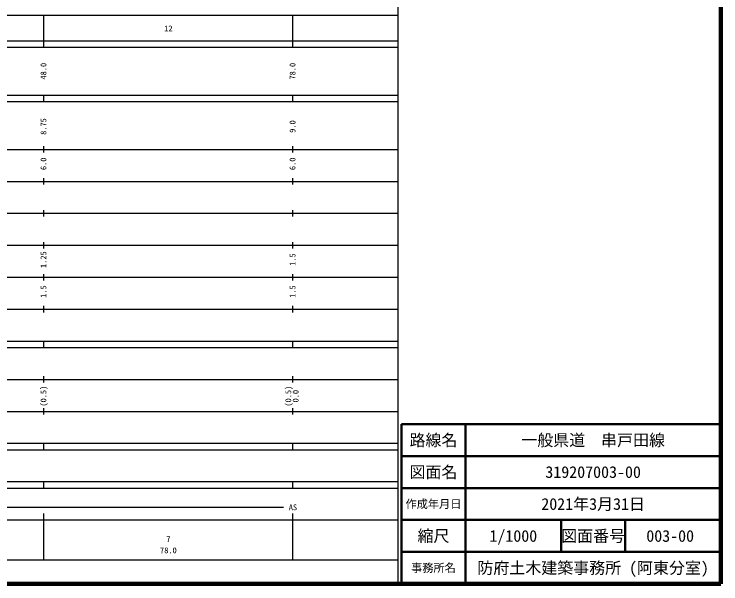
# Model space of a CAD drawing. Units: millimetres on the paper, enlarged 1000 times. Extents: x 40000 to 680000, y 20000 to 380000.
# Drawn here: x 458698 to 680000, y 20000 to 198357 of the extents above; entities that cross this region are included whole.
import ezdxf
from ezdxf.enums import TextEntityAlignment as Align

# ---------------------------------------------------------------- set-up
doc = ezdxf.new("R2010")
doc.units = ezdxf.units.MM
doc.header["$LTSCALE"] = 1000
for name, color, linetype, lineweight in [('M-TTL', 2, 'Continuous', 140), ('M-TTL-BAND', 7, 'Continuous', 25), ('M-TTL-FRAM', 2, 'Continuous', 50), ('M-TTL-LINE', 7, 'Continuous', 50)]:
    doc.layers.add(name, color=color, linetype=linetype, lineweight=lineweight)
doc.layers.add('M-TTL-TXT', color=7, linetype='Continuous')
doc.styles.add('ＭＳ ゴシック', font='')
doc.styles.get('ＭＳ ゴシック').set_extended_font_data('MS Gothic')

msp = doc.modelspace()

# ---------------------------------------------------------------- linework, layer by layer
at = {"layer": 'M-TTL'}
for p, q in [((680000, 20000), (680000, 380000)), ((40000, 20000), (680000, 20000))]:
    msp.add_line(p, q, dxfattribs=at)
at = {"layer": 'M-TTL-BAND'}
for p, q in [((579000, 20000), (579000, 370000)), ((68000, 198000), (579000, 198000)), ((468000, 188000), (468000, 198000)), ((546000, 188000), (546000, 198000)), ((40000, 190000), (579000, 190000)), ((40000, 188000), (579000, 188000)), ((40000, 173000), (579000, 173000)), ((468000, 171000), (468000, 173000)), ((546000, 171000), (546000, 173000)), ((40000, 171000), (579000, 171000)), ((40000, 156000), (579000, 156000)), ((468000, 155000), (468000, 157000)), ((546000, 155000), (546000, 157000)), ((468000, 145000), (468000, 147000)), ((546000, 145000), (546000, 147000)), ((46000, 146000), (579000, 146000)), ((52000, 136000), (579000, 136000)), ((468000, 135000), (468000, 137000)), ((546000, 135000), (546000, 137000)), ((468000, 125000), (468000, 127000)), ((546000, 125000), (546000, 127000)), ((46000, 126000), (579000, 126000)), ((52000, 116000), (579000, 116000)), ((468000, 115000), (468000, 117000)), ((546000, 115000), (546000, 117000)), ((468000, 105000), (468000, 107000)), ((546000, 105000), (546000, 107000)), ((46000, 106000), (579000, 106000)), ((40000, 96000), (579000, 96000)), ((468000, 94000), (468000, 96000)), ((546000, 94000), (546000, 96000)), ((40000, 94000), (579000, 94000)), ((468000, 83000), (468000, 85000)), ((546000, 83000), (546000, 85000)), ((49000, 84000), (579000, 84000)), ((40000, 74000), (579000, 74000)), ((468000, 73000), (468000, 75000)), ((546000, 73000), (546000, 75000)), ((40000, 64000), (579000, 64000)), ((40000, 62000), (579000, 62000)), ((468000, 62000), (468000, 64000)), ((546000, 62000), (546000, 64000)), ((40000, 52000), (579000, 52000)), ((468000, 50000), (468000, 52000)), ((546000, 50000), (546000, 52000)), ((40000, 50000), (579000, 50000)), ((71000, 44000), (543000, 44000)), ((40000, 40000), (579000, 40000)), ((468000, 27500), (468000, 42000)), ((546000, 27500), (546000, 42000)), ((68000, 27500), (579000, 27500))]:
    msp.add_line(p, q, dxfattribs=at)
at = {"layer": 'M-TTL-FRAM'}
for p, q in [((680000, 70000), (580000, 70000)), ((580000, 70000), (580000, 20000))]:
    msp.add_line(p, q, dxfattribs=at)
at = {"layer": 'M-TTL-LINE'}
for p, q in [((600000, 70000), (600000, 20000)), ((680000, 60000), (580000, 60000)), ((680000, 50000), (580000, 50000)), ((680000, 40000), (580000, 40000)), ((630000, 40000), (630000, 30000)), ((650000, 40000), (650000, 30000)), ((680000, 30000), (580000, 30000))]:
    msp.add_line(p, q, dxfattribs=at)

# ---------------------------------------------------------------- texts
at = {"layer": 'M-TTL-BAND', "style": 'ＭＳ ゴシック'}
for s, p in [('12', (507000, 192405)), ('AS', (546000, 42500)), ('7', (507000, 32523)), ('78.0', (507000, 29033))]:
    msp.add_text(s, height=1833, dxfattribs=at).set_placement(p, align=Align.BOTTOM_CENTER)
for s, p in [('48.0', (469340, 180500)), ('78.0', (547340, 180500)), ('8.75', (469340, 163174)), ('9.0', (547340, 163174)), ('6.0', (469340, 151500)), ('6.0', (547340, 151500)), ('1.25', (469340, 121500)), ('1.5', (547340, 121500)), ('1.5', (469340, 111500)), ('1.5', (547340, 111500)), ('(0.5)', (469340, 78764)), ('(0.5)', (546006, 78764)), ('0.0', (548304, 78764))]:
    msp.add_text(s, height=1833, rotation=90, dxfattribs=at).set_placement(p, align=Align.BOTTOM_CENTER)
at = {"layer": 'M-TTL-TXT', "style": 'ＭＳ ゴシック'}
for s, height, p in [('路線名', 3666, (590000, 65000)), ('路線名', 3666, (590000, 65000)), ('一般県道\u3000串戸田線', 3666, (640000, 65000)), ('図面名', 3666, (590000, 55000)), ('図面名', 3666, (590000, 55000)), ('319207003-00', 3666, (640000, 55000)), ('作成年月日', 2566, (590000, 45000)), ('作成年月日', 2566, (590000, 45000)), ('2021年3月31日', 3666, (640000, 45000)), ('縮尺', 3666, (590000, 35000)), ('縮尺', 3666, (590000, 35000)), ('1/1000', 3666, (615000, 35000)), ('図面番号', 3666, (640000, 35000)), ('図面番号', 3666, (640000, 35000)), ('003-00', 3666, (664125, 35000)), ('事務所名', 2566, (590000, 25000)), ('事務所名', 2566, (590000, 25000)), ('防府土木建築事務所 (阿東分室)', 3666, (640000, 25000))]:
    msp.add_text(s, height=height, dxfattribs=at).set_placement(p, align=Align.MIDDLE_CENTER)

doc.saveas('drawing.dxf')
